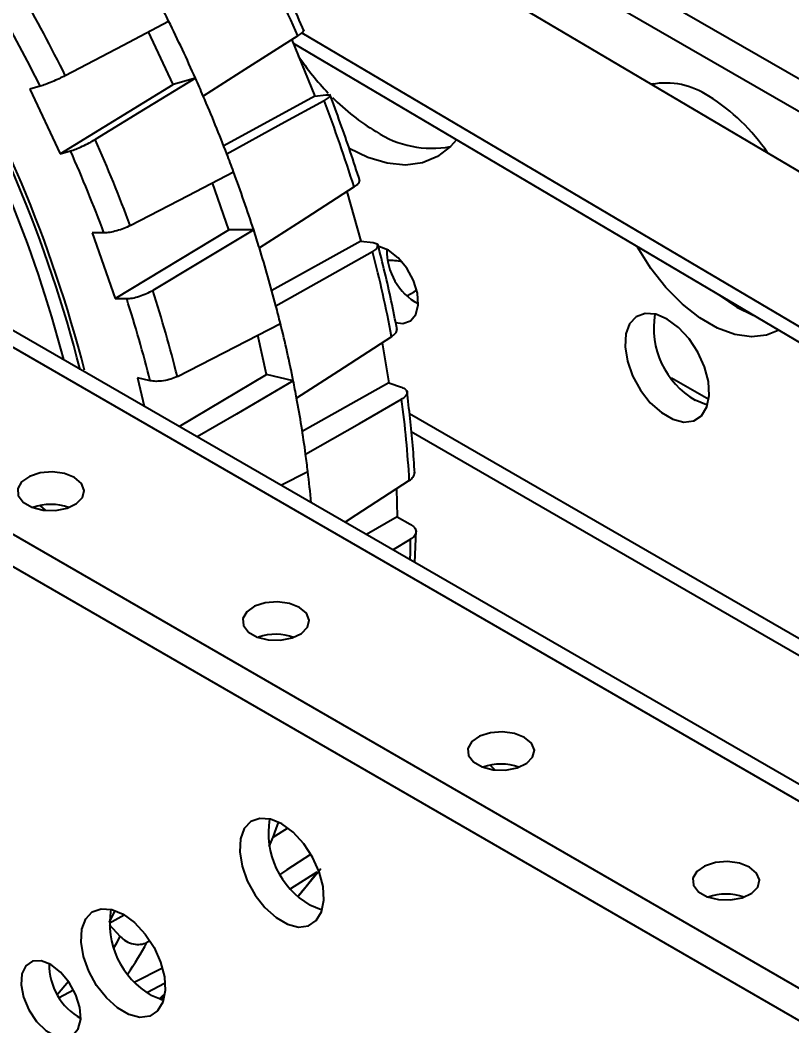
# Model space of a CAD drawing. Header units: inches. Extents: x 0 to 11, y 0 to 8.4.
# Drawn here: x 6.3052 to 6.5073, y 5.3519 to 5.6153 of the extents above; entities that cross this region are included whole.
import ezdxf

# ---------------------------------------------------------------- set-up
doc = ezdxf.new("R2010")
doc.units = ezdxf.units.IN
doc.header["$MEASUREMENT"] = 0
doc.header["$PDSIZE"] = -1
doc.layers.add('OBJ', color=50, linetype='Continuous')
doc.dimstyles.get("Standard").update_dxf_attribs({"dimtxt": 0.18, "dimasz": 0.18, "dimexe": 0.18, "dimexo": 0.0625, "dimgap": 0.09, "dimtad": 0, "dimtih": 1, "dimtoh": 1, "dimdec": 4, "dimzin": 0, "dimdsep": 46, "dimtxsty": 'Standard', "dimcen": 0.09, "dimadec": 0, "dimazin": 0, "dimtfac": 1, "dimtdec": 4, "dimtofl": 0, "dimtmove": 0, "dimatfit": 3, "dimfxl": 1, "dimtolj": 1, "dimtzin": 0, "dimarcsym": 0})

# ---------------------------------------------------------------- blocks, each defined once
blk = doc.blocks.new('*D8')
at = {"layer": 'Defpoints', "color": 0, "transparency": 16777216}
for p in [(5.711596441947764, 7.075144194756552), (5.711596441947764, 4.366810861423873), (9.602395316461589, 4.366810861423874)]:
    blk.add_point(p, dxfattribs=at)
at = {"layer": 'OBJ', "color": 0, "lineweight": -2, "transparency": 16777216}
for p, q in [((5.761596441947764, 7.075144194756552), (9.727395316461589, 7.075144194756553)), ((9.602395316461589, 6.945144194756553), (9.602395316461589, 5.843477528090212)), ((9.602395316461589, 4.496810861423874), (9.602395316461589, 5.598477528090213)), ((5.761596441947764, 4.366810861423873), (9.727395316461589, 4.366810861423874))]:
    blk.add_line(p, q, dxfattribs=at)
at = {"layer": 'OBJ', "color": 0, "transparency": 16777216}
for points in [[(9.580728649794922, 6.945144194756553), (9.624061983128255, 6.945144194756553), (9.602395316461589, 7.075144194756553)], [(9.580728649794922, 4.496810861423874), (9.624061983128255, 4.496810861423874), (9.602395316461589, 4.366810861423874)]]:
    blk.add_solid(points, dxfattribs=at)
at = {"layer": 'OBJ', "color": 0, "transparency": 16777216, "insert": (9.602395316461589, 5.720977528090209), "char_height": 0.125, "attachment_point": 5}
blk.add_mtext('\\A1;32.500000', dxfattribs=at)

msp = doc.modelspace()

# ---------------------------------------------------------------- linework, layer by layer
at = {"color": 7, "linetype": 'Continuous', "lineweight": 25}
for p, q in [((5.805050289265672, 5.76829356582965), (7.675936981155074, 4.688253667897538)), ((5.805050289265672, 5.759787932372507), (7.675936981155074, 4.679748034440395)), ((7.605472245421931, 4.782284073149992), (5.959387781614672, 5.732548407160833)), ((5.955605012314756, 5.730364660926336), (7.601689476122015, 4.780100326915495)), ((6.312487131933239, 5.713475544513005), (6.821516287221136, 5.419619268072056)), ((6.333841001852986, 5.692642584345753), (6.821516287221136, 5.411113634614917)), ((6.34884709066071, 5.670467131036347), (6.691407178553739, 5.467943270409151)), ((6.345310820588757, 5.598448380319672), (6.338838322515499, 5.61226447587144)), ((6.379032606083777, 5.611959318877305), (6.656608616487476, 5.447854488130045)), ((6.376363374181586, 5.610137044174921), (6.382370814768021, 5.59537408541382)), ((6.37672916757058, 5.609238126800856), (6.653114376230994, 5.445837306166903)), ((6.310498647281652, 5.597998832191412), (6.307749209561448, 5.597231768208268)), ((6.315687850744705, 5.580286065961985), (6.345310820588757, 5.598448380319672)), ((6.351148469863859, 5.600077022595237), (6.345310820588757, 5.598448380319672)), ((6.471356382482671, 5.598652378047087), (6.471018478826583, 5.598238572999362)), ((6.307749209561448, 5.597231768208268), (6.315687850744705, 5.580286065961985)), ((6.382370814768021, 5.59537408541382), (6.358536388323603, 5.582375736758307)), ((6.382370814768021, 5.59537408541382), (6.385287479372406, 5.595758937567563)), ((6.385287479372406, 5.595758937567563), (6.386192755547251, 5.595768319364177)), ((6.315687850744705, 5.580286065961985), (6.318437288464909, 5.581053129945127)), ((6.359890407464745, 5.560353492589372), (6.355614621772096, 5.572700108372142)), ((6.390774379330323, 5.570374852700953), (6.394474534283031, 5.557423546580581)), ((6.327185185385543, 5.559555648675432), (6.324123491475746, 5.559555937308359)), ((6.324123491475746, 5.559555937308359), (6.330082460208909, 5.542349018463849)), ((6.330082460208909, 5.542349018463849), (6.359890407464745, 5.560353492589372)), ((6.366391043977361, 5.560352879759416), (6.359890407464745, 5.560353492589372)), ((6.394474534283031, 5.557423546580581), (6.371137435866961, 5.544477730657835)), ((6.394474534283031, 5.557423546580581), (6.397657956158886, 5.557038119357655)), ((6.330082460208909, 5.542349018463849), (6.333144154118707, 5.542348729830922)), ((6.492891108324175, 5.540085013343793), (6.497193479542712, 5.538018803853888)), ((6.369785610173469, 5.522490186605515), (6.367474879208278, 5.532799197584517)), ((6.40005264154818, 5.530801825129606), (6.401738260176694, 5.520310409157208)), ((6.339285859206531, 5.520851494252925), (6.336004937127296, 5.521619126731958)), ((6.336004937127296, 5.521619126731958), (6.337675135090517, 5.51416776636187)), ((6.346858536325419, 5.50886630167381), (6.369785610173469, 5.522490186605515)), ((6.376751715372647, 5.520860337290566), (6.369785610173469, 5.522490186605515)), ((6.485543000958789, 5.515911258224396), (6.475795533671675, 5.521538351313202)), ((6.401738260176694, 5.520310409157208), (6.379127187396233, 5.507537083540371)), ((6.401738260176694, 5.520310409157208), (6.405091712661212, 5.519166413568745)), ((6.587594967832068, 5.408013756795076), (6.407158108582102, 5.512177738447401)), ((6.407658929444883, 5.507519414205889), (6.583810713966986, 5.405829153539352)), ((6.37349621857863, 5.493488695030591), (6.380569800015082, 5.497096293915832)), ((6.374020110072071, 5.493186258908962), (6.373968943372812, 5.493729789510925)), ((6.403770239546056, 5.492525078694115), (6.403941287813355, 5.485162337044157)), ((6.310434278257517, 5.488175779372276), (6.311806452180237, 5.486926603341032)), ((6.403941287813355, 5.485162337044157), (6.395918617041131, 5.480544519922704)), ((6.403941287813355, 5.485162337044157), (6.407362877949722, 5.483294532817223)), ((6.402787634721349, 5.476579120421816), (6.407491478127745, 5.479339725489226)), ((6.408577196135004, 5.473236877759348), (6.408891706590556, 5.481508487175446)), ((6.428285408455236, 5.420141770053757), (6.429657582379306, 5.418892594021426)), ((6.371460687605542, 5.401297633935216), (6.375284838937167, 5.403637968357626)), ((6.376145612815339, 5.387901541882906), (6.383034617600229, 5.392195567610264)), ((6.378165905436931, 5.385896881027255), (6.384006597417105, 5.393128095393305)), ((6.329998446782295, 5.382134372971391), (6.3285346609406, 5.379081206031304)), ((6.328536013087597, 5.378762801741328), (6.332488790520092, 5.38095278116464)), ((6.328545318988658, 5.378410515009745), (6.331466638091849, 5.37526129328221)), ((6.339095763718412, 5.374097917060422), (6.338440485967042, 5.373744004760699)), ((6.335238619541728, 5.363394686261585), (6.342480884503003, 5.367104924049724)), ((6.31791071289097, 5.363504420514468), (6.315005632190989, 5.360102034944446)), ((6.315484597263898, 5.359298074509817), (6.319227394086061, 5.361338394094857)), ((6.34306626405556, 5.363001580061047), (6.338610940416379, 5.360637652920401)), ((6.341827157132073, 5.358909214314879), (6.342781732493398, 5.359513481125571)), ((6.342224954228673, 5.358693580553945), (6.34295672096731, 5.359158818406913))]:
    msp.add_line(p, q, dxfattribs=at)
at = {"color": 7, "linetype": 'Continuous', "lineweight": 25, "flags": 128}
for points in [[(6.317069865173391, 5.600758577765214), (6.332223194384851, 5.608767946303896), (6.344128898417368, 5.615060892615737)], [(6.377948108257016, 5.611143439959621), (6.364081965952163, 5.602337655202414), (6.353186580861676, 5.595418739707259)], [(6.351148469863859, 5.600077022595237), (6.33644827173104, 5.591101707173061), (6.324897632023461, 5.584049546177494)], [(6.359354381417854, 5.580261705035428), (6.373618821436946, 5.58809032835607), (6.384826035933847, 5.59424130648132)], [(6.419451658090919, 5.583980298987331), (6.417883110090346, 5.582153988383634), (6.414505231833266, 5.579536922646932), (6.410550244541585, 5.577919439076735), (6.406115533128271, 5.577341365486662), (6.401310294906285, 5.577816935967017), (6.396252850788324, 5.579334440394247), (6.391410974920105, 5.58166041510879)], [(6.334078914850481, 5.561487042595627), (6.34922332015579, 5.569372217834841), (6.361121954997994, 5.575567724896678)], [(6.392669512019016, 5.571592747225543), (6.378784717455299, 5.562669775564985), (6.367874627837561, 5.555658926393007)], [(6.366391043977361, 5.560352879759416), (6.351586971133463, 5.551486707226805), (6.339954658171446, 5.544520442668301)], [(6.401671635891572, 5.555015286158453), (6.399126933630117, 5.555993957867481), (6.398562480348551, 5.556067507408796)], [(6.503753097917161, 5.534027906753757), (6.500678478126619, 5.532770719330925), (6.496710907162005, 5.532323768033897), (6.492383825201502, 5.53294642593442), (6.487836308219657, 5.534618680295252), (6.483214517153974, 5.537286783485296), (6.478667000172129, 5.540864980472705), (6.474339918211625, 5.545238265062149), (6.470372347247012, 5.550266076288576), (6.466891808273616, 5.555786816162271), (6.466769913081047, 5.55600542387072)], [(6.37220490429146, 5.5405020649488), (6.386369576531274, 5.548447727533207), (6.397498353029572, 5.554690806919354)], [(6.403558319230313, 5.53609229684821), (6.405401683280815, 5.535852749466577), (6.407437577868263, 5.53650729054987), (6.408848643174732, 5.538186752863642), (6.409481968379326, 5.540709140606653), (6.409268922869078, 5.543801113928071), (6.408232593430762, 5.547127609541607), (6.406485282439331, 5.55032815003164), (6.404216338153028, 5.553055907174572), (6.401671635891572, 5.555015286158453)], [(6.406508537251786, 5.54311133484978), (6.408403308137633, 5.544093678249317), (6.409081656115841, 5.544634315645014)], [(6.487977307378512, 5.543467467702554), (6.488287923230539, 5.543220787135903), (6.492891108324175, 5.540085013343793)], [(6.474637962308702, 5.537014699006282), (6.471657100958275, 5.53826239569319), (6.468897316457675, 5.538471320540414), (6.466563289398139, 5.537625978547803), (6.464828123889208, 5.535789064863767), (6.463820509218826, 5.53309681497293), (6.463615175557567, 5.52974890073347), (6.464227351563744, 5.525993621628842), (6.4656116349435, 5.522109489530975), (6.467665359731233, 5.518384572748847), (6.470236210554602, 5.515095131319828), (6.4731335191689, 5.512485128066515), (6.476142405448505, 5.510748134990235), (6.479039714062802, 5.510012976921242), (6.481610564886171, 5.51033417717039), (6.483664289673905, 5.51168791378459), (6.485048573053661, 5.513973786312103), (6.485660749059838, 5.517022262044732), (6.485455415398579, 5.520607249483237), (6.484447800728197, 5.524462866509531), (6.482712635219267, 5.528303159647048), (6.480378608159731, 5.53184331192195), (6.477618823659131, 5.534820766435126), (6.474637962308702, 5.537014699006282)], [(6.346400633925738, 5.521958196950125), (6.361516800574648, 5.529734083542469), (6.373393207462772, 5.53584386217419)], [(6.402497770685308, 5.532386587052149), (6.388575365980864, 5.52336305675642), (6.377635694150365, 5.516273336843511)], [(6.376751715372647, 5.520860337290566), (6.36185274097258, 5.512118209659242), (6.351622654969997, 5.506116034521376)], [(6.379996873243159, 5.501577182192169), (6.394072232409671, 5.509652951255917), (6.405130803138994, 5.515998396821483)], [(6.485210387502386, 5.514447920439456), (6.48498451929649, 5.514502227530352), (6.482003657946063, 5.515749924217261)], [(6.319470472578885, 5.495477188462231), (6.316817597036131, 5.496526271492489), (6.313687393506652, 5.496951280624073), (6.310502613322161, 5.496694816018708), (6.307693378694048, 5.495791514642469), (6.305639092325347, 5.494363372351578), (6.304617196973345, 5.492603267676034), (6.304765705267847, 5.490748912505345), (6.306064560340768, 5.489050747780647), (6.308338344617304, 5.487738120057869), (6.311279970931439, 5.486988306984491), (6.31449215634933, 5.486902574970933), (6.317541077430961, 5.487492502600681), (6.320014960489603, 5.488678416878437), (6.321579693909923, 5.490300153509613), (6.322023951773022, 5.492138687975813), (6.321287734592772, 5.493945716009707), (6.319470472578885, 5.495477188462231)], [(6.407134257589655, 5.494716218777035), (6.393156427627718, 5.485611813537559), (6.390329784093169, 5.483770884508461)], [(6.378396037677764, 5.461460183802952), (6.37574316213501, 5.46250926683321), (6.372612958605531, 5.462934275964794), (6.369428178421039, 5.462677811359431), (6.366618943792926, 5.461774509983189), (6.364564657424226, 5.460346367692299), (6.363542762072223, 5.458586263016755), (6.363691270366725, 5.456731907846065), (6.364990125439646, 5.455033743121368), (6.367263909716184, 5.453721115398589), (6.370205536030317, 5.452971302325213), (6.37341772144821, 5.452885570311654), (6.376466642529841, 5.453475497941402), (6.378940525588481, 5.454661412219157), (6.380505259008802, 5.456283148850333), (6.380949516871902, 5.458121683316534), (6.380213299691651, 5.459928711350429), (6.378396037677764, 5.461460183802952)], [(6.437321602776642, 5.427443179143673), (6.434668727233888, 5.42849226217393), (6.431538523704409, 5.428917271305515), (6.428353743519919, 5.428660806700151), (6.425544508891805, 5.42775750532391), (6.423490222523104, 5.42632936303302), (6.422468327171101, 5.424569258357477), (6.422616835465604, 5.422714903186786), (6.423915690538524, 5.42101673846209), (6.426189474815062, 5.41970411073931), (6.429131101129196, 5.418954297665933), (6.432343286547089, 5.418868565652375), (6.43539220762872, 5.419458493282123), (6.43786609068736, 5.420644407559879), (6.439430824107681, 5.422266144191053), (6.43987508197078, 5.424104678657255), (6.439138864790531, 5.42591170669115), (6.437321602776642, 5.427443179143673)], [(6.37374361569445, 5.404772280270755), (6.370762754344022, 5.406019976957663), (6.368002969843422, 5.406228901804887), (6.365668942783886, 5.405383559812276), (6.363933777274956, 5.40354664612824), (6.362926162604574, 5.400854396237403), (6.362720828943314, 5.397506481997943), (6.363333004949492, 5.393751202893315), (6.364717288329248, 5.389867070795448), (6.366771013116981, 5.38614215401332), (6.369341863940351, 5.382852712584301), (6.372239172554647, 5.380242709330987), (6.375248058834253, 5.378505716254708), (6.37814536744855, 5.377770558185715), (6.380716218271919, 5.378091758434862), (6.382769943059652, 5.379445495049063), (6.384154226439407, 5.381731367576576), (6.384766402445585, 5.384779843309204), (6.384561068784325, 5.388364830747709), (6.383553454113944, 5.392220447774004), (6.381818288605014, 5.39606074091152), (6.379484261545477, 5.399600893186421), (6.376724477044878, 5.402578347699598), (6.37374361569445, 5.404772280270755)], [(6.381281919707302, 5.396742704817761), (6.375062050011272, 5.392718529323935), (6.373408408244281, 5.391648796113514)], [(6.496247167875521, 5.393426174484395), (6.493594292332768, 5.394475257514651), (6.490464088803288, 5.394900266646236), (6.487279308618797, 5.394643802040871), (6.484470073990684, 5.393740500664631), (6.482415787621982, 5.392312358373741), (6.481393892269981, 5.390552253698197), (6.481542400564482, 5.388697898527507), (6.482841255637403, 5.38699973380281), (6.48511503991394, 5.385687106080031), (6.488056666228075, 5.384937293006655), (6.491268851645967, 5.384851560993095), (6.494317772727598, 5.385441488622845), (6.496791655786239, 5.386627402900601), (6.49835638920656, 5.388249139531775), (6.498800647069658, 5.390087673997975), (6.498064429889409, 5.391894702031871), (6.496247167875521, 5.393426174484395)], [(6.332217195347858, 5.38111342510374), (6.335198056698284, 5.378919492532583), (6.337957841198884, 5.375942038019407), (6.34029186825842, 5.372401885744505), (6.342027033767351, 5.368561592606988), (6.343034648437733, 5.364705975580695), (6.343239982098994, 5.361120988142188), (6.342627806092816, 5.35807251240956), (6.34124352271306, 5.355786639882048), (6.339189797925327, 5.354432903267846), (6.336618947101957, 5.354111703018701), (6.333721638487661, 5.354846861087692), (6.330712752208054, 5.356583854163972), (6.327815443593757, 5.359193857417286), (6.325244592770388, 5.362483298846304), (6.323190867982656, 5.366208215628433), (6.321806584602899, 5.3700923477263), (6.321194408596722, 5.373847626830928), (6.321399742257982, 5.377195541070387), (6.322407356928363, 5.379887790961225), (6.324142522437293, 5.381724704645261), (6.32647654949683, 5.382570046637872), (6.329236333997429, 5.382361121790648), (6.332217195347858, 5.38111342510374)], [(6.384316040888138, 5.382205501703929), (6.384090172682237, 5.382259808794826), (6.38110931133181, 5.383507505481735)], [(6.329799601256477, 5.372326364881628), (6.330550093133288, 5.373621161328219), (6.331466638091849, 5.375261293282209)], [(6.313283288243504, 5.367921760532393), (6.310738585982048, 5.368900432241422), (6.308469641695746, 5.368792342410269), (6.306722330704314, 5.367609204249327), (6.305686001266, 5.365479229136612), (6.305472955755751, 5.362633232925559), (6.306106280960345, 5.359379623465815), (6.307517346266813, 5.356070979827295), (6.309553240854261, 5.353065844887131), (6.311993343953985, 5.350689871645559), (6.314573232533024, 5.349200533670329), (6.317013335632746, 5.348759223840518), (6.319049230220195, 5.349413764923811), (6.320460295526662, 5.351093227237583), (6.321093620731258, 5.353615614980594), (6.320880575221008, 5.356707588302012), (6.319844245782694, 5.360034083915549), (6.318096934791263, 5.363234624405582), (6.315827990504959, 5.365962381548513), (6.313283288243504, 5.367921760532393)], [(6.342789620541545, 5.358546646536913), (6.342563752335646, 5.358600953627811), (6.339582890985217, 5.35984865031472)], [(6.343156020114399, 5.360246549602659), (6.342326325175856, 5.359550134127097), (6.341552083781514, 5.35891613918503)]]:
    msp.add_lwpolyline(points, dxfattribs=at)
at = {"color": 7, "linetype": 'Continuous', "lineweight": 25}
for centre, radius, start, end in [((5.991350208313385, 5.443631878676521), 0.4213289206835052, 23.42692155758266, 26.77692805859521), ((5.932646940818887, 5.410298054053865), 0.4290177104289172, 26.35589810240548, 29.66574926866679), ((5.976718042630403, 5.434710801404098), 0.3566254948322526, 14.43077841464152, 31.09882570115889), ((5.934256019166114, 5.41122738508838), 0.4200501025642635, 26.40036464113107, 29.62128272994389), ((5.959842191511423, 5.425820262869688), 0.4283553303640531, 26.21777754496899, 26.90374127475478), ((5.981816106753077, 5.437106427039753), 0.3500300126743441, 14.34561699581492, 31.18952826847056), ((5.964110463894042, 5.4278954994079), 0.4236093660345618, 23.98283722380283, 26.22101239217345), ((5.985548436304691, 5.439386695446394), 0.3423690163312328, 14.72846487971804, 30.25070737004213), ((6.440937021466389, 5.648389069298243), 0.07585669059748876, 214.033518919852, 223.4973660202068), ((5.969694334737901, 5.430406645136053), 0.4174868790654799, 23.28162743310947, 23.97944536286633), ((6.474232516236011, 5.578604052119025), 0.0202164384537637, 56.04098713281368, 100.3716134819146), ((5.976833393743952, 5.433437179207229), 0.4097313112219924, 20.9984955493717, 23.28693464426812), ((6.427639910398344, 5.635199493721425), 0.05712206863875043, 224.6317717370446, 239.2495749641077), ((6.459036464105466, 5.552366596034811), 0.05050897800804389, 33.89883015558519, 58.36942117209212), ((6.022069834826204, 5.45593192311222), 0.3882287302222617, 17.3326730867619, 20.870531214335), ((6.413030099009567, 5.608156899343822), 0.02644217526277091, 236.494134936744, 280.6020126349035), ((5.952186420658765, 5.419234134981518), 0.4075264001811881, 20.43009270601713, 23.85533748762282), ((5.953387347696572, 5.419975982812365), 0.3990079029084462, 20.47610990458712, 23.80932028904974), ((5.985205740523265, 5.436691831341405), 0.4007486919701504, 20.27589881291653, 20.99301477496416), ((5.994998630311689, 5.440254893104296), 0.3903278766973061, 17.9197659815656, 20.28343831938045), ((6.005870411623514, 5.443824303872481), 0.3788852535413001, 17.16758316859955, 17.9120279696198), ((6.017957241159928, 5.447491421010827), 0.3662545381560594, 14.71142579863405, 17.17758089399616), ((6.071608287390036, 5.469931207182924), 0.3367321259250763, 10.68882524824442, 14.57885724471014), ((6.417445232520516, 5.555071195669337), 0.01623268323723323, 179.318794988526, 240.6758284787923), ((6.401718486472967, 5.538066846582822), 0.01430601630404836, 75.61389667158643, 91.10632587055797), ((5.993433371239411, 5.433668277660119), 0.356671917437461, 14.1484657456139, 17.74054094701215), ((5.993087228084382, 5.433219384994426), 0.3642868917412864, 14.09887399554025, 17.79013269709253), ((6.030906309052501, 5.4509564435949), 0.3528500381404871, 13.92056690395246, 14.70119542843049), ((6.492957914424295, 5.534641893692924), 0.0218380916212999, 170.31244972306, 239.8932702658462), ((6.044806444094331, 5.454324056254062), 0.3385479874673649, 11.33436523552257, 13.93331725718667), ((6.05930389243417, 5.457305049327149), 0.3237474245712102, 10.49460130969312, 11.32133810996247), ((6.074446092472137, 5.460023179413265), 0.3083634459152551, 7.744544219318326, 10.51046588718995), ((6.132121284301988, 5.479562530154411), 0.275430154041627, 3.153906777296007, 7.601777305166522), ((6.08988960440945, 5.462206969729725), 0.2927665299509011, 6.844269743202585, 7.728348372998117), ((6.100826137291963, 5.463489817105246), 0.281755056950832, 5.175750127413287, 6.850291792913556), ((6.313283288243501, 5.47436640879313), 0.01410013832373961, 70.43682261732465, 109.5631773826686), ((6.181861595750756, 5.48131452502898), 0.2256385243141695, 358.1241429905964, 359.4985380980762), ((6.372205957584693, 5.440316558567747), 0.01413205986136681, 70.47035021696759, 108.8718252037216), ((6.43113441844126, 5.40633239947459), 0.01410013832372162, 70.43682261715314, 109.5631773828469), ((6.392063567810044, 5.402399474957398), 0.02183809162130079, 170.3124497230458, 239.8932702658422), ((6.247547745150947, 5.45014998074973), 0.133195229257813, 338.483294026825, 340.2799556886526), ((6.251874063022771, 5.448451711571098), 0.1285475313523815, 337.3247306657068, 338.4802379803779), ((6.305726773092654, 5.448296658005518), 0.09551876865801756, 319.1576296147984, 324.0321965152019), ((6.490059983540139, 5.372315394815286), 0.01410013832374607, 70.43682261732972, 109.5631773826737), ((6.350537147463459, 5.378740619790388), 0.02183809162130941, 170.3124497230731, 239.8932702658311), ((6.244695748239752, 5.424751718374854), 0.1067232997039639, 326.2835546186539, 331.4488215154481), ((6.329056884872451, 5.367977670043278), 0.01623268323723639, 179.3187949886766, 240.6758284786188)]:
    msp.add_arc(centre, radius, start, end, dxfattribs=at)
for points, knots in [([(6.379594669966626, 5.612415053315037), (6.378474496450173, 5.614968219409831), (6.375178230498378, 5.622481264794249), (6.371523490162805, 5.629897813133926), (6.369110744069594, 5.634793988070757)], [0, 0, 0, 0, 0.3398310490827204, 0.9999999999999999, 0.9999999999999999, 0.9999999999999999, 0.9999999999999999]), ([(6.377948108257016, 5.611143439959621), (6.378320277927386, 5.611397628786801), (6.378909197282864, 5.611799855868131), (6.379330910353765, 5.612252427740212), (6.37953675306392, 5.612553448805645), (6.379425248637713, 5.612646043130554), (6.379381344760573, 5.612682501323317)], [0, 0, 0, 0, 0.3800145596765503, 0.601333067617964, 0.8430284373967293, 1, 1, 1, 1]), ([(6.317069865173391, 5.600758577765214), (6.316536707841396, 5.600487394455932), (6.315470681654926, 5.59994517456758), (6.313593592303705, 5.599116625039602), (6.311799831991632, 5.598403351226862), (6.310932894345262, 5.598133833165504), (6.310498647281652, 5.597998832191412)], [0, 0, 0, 0, 0.2499123639394912, 0.4996895068213494, 0.7493956301627279, 1, 1, 1, 1]), ([(6.386340696305713, 5.595585389290022), (6.38637981200577, 5.595556245130165), (6.386479463672099, 5.595481997089373), (6.386269065664117, 5.59523053592824), (6.385839123682885, 5.59483707982236), (6.385222957487255, 5.594474726814583), (6.384826035933847, 5.59424130648132)], [0, 0, 0, 0, 0.1504207737034679, 0.3832139199262459, 0.6026791298190494, 1, 1, 1, 1]), ([(6.394185117151741, 5.573170988133199), (6.393367618833415, 5.575747736701211), (6.390962138838282, 5.583329791604434), (6.388158265956376, 5.590913013778771), (6.386307284543281, 5.595919090689979)], [0, 0, 0, 0, 0.3398483130102594, 0.9999999999999999, 0.9999999999999999, 0.9999999999999999, 0.9999999999999999]), ([(6.318437288464909, 5.581053129945127), (6.31886852648846, 5.581191193877402), (6.319730768198022, 5.581467246717111), (6.321496858558313, 5.582233606089987), (6.323339286832897, 5.583140616123669), (6.324377562551396, 5.583746207240716), (6.324897632023461, 5.584049546177494)], [0, 0, 0, 0, 0.2499136709341098, 0.49969153715667, 0.7493968572079348, 1, 1, 1, 1]), ([(6.392669512019016, 5.571592747225543), (6.393039377671919, 5.571859668837034), (6.393624651162204, 5.572282044210261), (6.394011183470577, 5.572837749288287), (6.394186772592618, 5.5732181448973), (6.39405861521199, 5.573387124659388), (6.394013760703872, 5.57344626681783)], [0, 0, 0, 0, 0.3904916332219073, 0.6179119345315143, 0.8662708916895462, 1, 1, 1, 1]), ([(6.334078914850481, 5.561487042595627), (6.333541213692191, 5.561231756385458), (6.332466102311675, 5.560721322093822), (6.330515284226818, 5.560085736486463), (6.328615162284954, 5.55964206429472), (6.327662414532825, 5.55958448833873), (6.327185185385543, 5.559555648675432)], [0, 0, 0, 0, 0.2499123639394987, 0.4996895068213779, 0.7493956301627147, 1, 1, 1, 1]), ([(6.397657956158887, 5.557038119357655), (6.398043609789956, 5.556956383506304), (6.398814657924004, 5.556792966723492), (6.399069381678047, 5.55629741631711), (6.398898072701912, 5.55582401364248), (6.398488611452595, 5.555319028947612), (6.397886330193412, 5.554936940448864), (6.397498353029572, 5.554690806919354)], [0, 0, 0, 0, 0.2498545218870742, 0.4995411617175849, 0.6366718540076752, 0.7659515027636892, 1, 1, 1, 1]), ([(6.403936643186133, 5.534201352345529), (6.403446931078765, 5.536726057080294), (6.402006039421946, 5.54415455626077), (6.400138134025495, 5.551681312320659), (6.398905068787728, 5.556649969335217)], [0, 0, 0, 0, 0.3398674043608492, 1, 1, 1, 1]), ([(6.333144154118708, 5.542348729830922), (6.333618665679418, 5.542380983626292), (6.334567430948177, 5.542445473690108), (6.336446200843449, 5.542943132786758), (6.338371640354359, 5.543657928925034), (6.339426354657316, 5.544232594334168), (6.339954658171446, 5.544520442668301)], [0, 0, 0, 0, 0.2499136709340675, 0.4996915371566465, 0.7493968572079487, 1, 1, 1, 1]), ([(6.402497770685308, 5.532386587052149), (6.402867422133794, 5.532665606946803), (6.403452356668093, 5.533107126580522), (6.403813870003626, 5.533763541096921), (6.403975418775183, 5.534197840218494), (6.403854546184683, 5.534416972965732), (6.403823363244793, 5.534473505247012)], [0, 0, 0, 0, 0.4099136093658026, 0.6486451687914063, 0.9093568150010334, 1, 1, 1, 1]), ([(6.346400633925738, 5.521958196950125), (6.345860454058232, 5.521718325149842), (6.344780386600449, 5.521238711337645), (6.342779576560146, 5.520794886038371), (6.340806017111867, 5.520619973645068), (6.339793184647381, 5.52077422840177), (6.339285859206531, 5.520851494252925)], [0, 0, 0, 0, 0.2499123639394958, 0.4996895068213355, 0.7493956301627038, 1, 1, 1, 1]), ([(6.405091712661212, 5.519166413568745), (6.405501040598995, 5.518980050800375), (6.40631942143925, 5.518607450484362), (6.406628341247401, 5.517882774144686), (6.406491365149921, 5.517270468986381), (6.406108452583805, 5.516662100243935), (6.405513840182699, 5.516258431743185), (6.405130803138994, 5.515998396821484)], [0, 0, 0, 0, 0.2498545218872387, 0.4995411617179245, 0.6366718539620239, 0.7659515027027253, 1, 1, 1, 1]), ([(6.408540239307143, 5.496645040142785), (6.408394543574525, 5.499044183011537), (6.407965886669028, 5.50610279165763), (6.40709323348104, 5.513353159078348), (6.40651718544257, 5.518139206947525)], [0, 0, 0, 0, 0.3398889199049241, 0.9999999999999999, 0.9999999999999999, 0.9999999999999999, 0.9999999999999999]), ([(6.407134257589655, 5.494716218777035), (6.407506323599527, 5.495006277602832), (6.408095078923264, 5.495465265183942), (6.408438069163265, 5.496217381277657), (6.408606404237102, 5.496664514418708), (6.408518543285044, 5.496889745089186), (6.408513547298032, 5.496902552251845)], [0, 0, 0, 0, 0.4431137744021332, 0.7011809377309232, 0.9830084227534693, 1, 1, 1, 1]), ([(6.407362877949722, 5.483294532817223), (6.407781842360298, 5.483008281656835), (6.408619489671208, 5.482435971673717), (6.408952031983231, 5.481491957233009), (6.408830960069654, 5.480746312877014), (6.408460951114745, 5.480038451410534), (6.407871311687976, 5.479613482012486), (6.407491478127745, 5.479339725489226)], [0, 0, 0, 0, 0.2498545219001621, 0.4995411617437304, 0.6366718503794354, 0.7659514979208525, 1, 1, 1, 1]), ([(6.331466638091849, 5.37526129328221), (6.331953165268966, 5.374826027381176), (6.332925955241171, 5.373955732105427), (6.334850326669114, 5.373256387815369), (6.336821408496534, 5.373106490732089), (6.337900148196939, 5.373531246004615), (6.338440485967042, 5.373744004760699)], [0, 0, 0, 0, 0.249913670934096, 0.499691537156684, 0.7493968572079388, 0.9999999999999999, 0.9999999999999999, 0.9999999999999999, 0.9999999999999999])]:
    msp.add_open_spline(points, degree=3, knots=knots, dxfattribs=at)

# ---------------------------------------------------------------- dimensions: what is measured, and where the dimension line sits
at = {"layer": 'OBJ'}
dim = msp.add_linear_dim(base=(9.602395316461589, 4.366810861423874), p1=(5.711596441947762, 7.075144194756549), p2=(5.711596441947762, 4.366810861423871), angle=90, dimstyle='Standard', override={"dimtxt": 0.125, "dimasz": 0.13, "dimexe": 0.125, "dimexo": 0.05, "dimgap": 0.06, "dimdec": 6, "dimlfac": 12, "dimzin": 1, "dimadec": 2, "dimtdec": 2, "dimtzin": 1}, dxfattribs=at)
dim.commit()
dim.dimension.update_dxf_attribs({"geometry": '*D8', "text_midpoint": (9.602395316461589, 5.720977528090209)})

doc.saveas('drawing.dxf')
